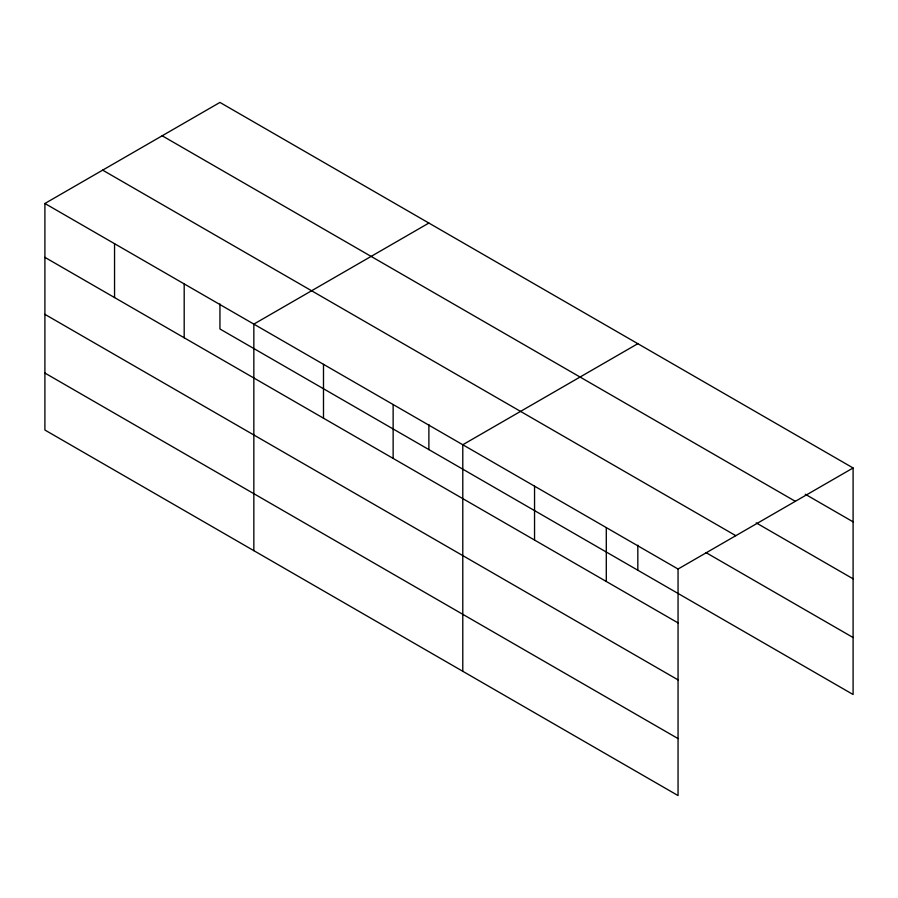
<?xml version="1.0" encoding="UTF-8"?>
<svg xmlns="http://www.w3.org/2000/svg" width="898" height="898" viewBox="0 0 898 898"><rect width="100%" height="100%" fill="white"/><g stroke="black" fill="none" stroke-linecap="round" stroke-linejoin="round"><path stroke-width="1.35" d="M44.9 203.487L678.057 569.029L678.057 795.572L44.9 430.03L44.9 203.487L219.943 102.428L853.1 467.97L853.1 694.513L219.943 328.971L219.943 303.951M428.885 223.052L253.842 324.111L253.842 550.654M637.827 343.687L462.784 444.746L462.784 671.289M678.057 569.029L853.1 467.97M805.259 494.226L853.1 521.85M162.179 135.778L795.336 501.32M756.228 522.894L853.1 578.828M102.664 170.137L735.821 535.679M705.996 552.607L853.1 637.535M44.9 257.356L678.057 622.909M44.9 314.345L678.057 679.887M44.9 373.052L678.057 738.594M637.827 545.209L637.827 570.23M606.296 527.609L606.296 581.477M534.546 486.177L534.546 540.046M428.885 424.586L428.885 449.595M393.133 404.538L393.133 458.407M323.493 364.33L323.493 418.199M184.191 283.903L184.191 337.783M114.551 243.695L114.551 297.575"/></g></svg>
